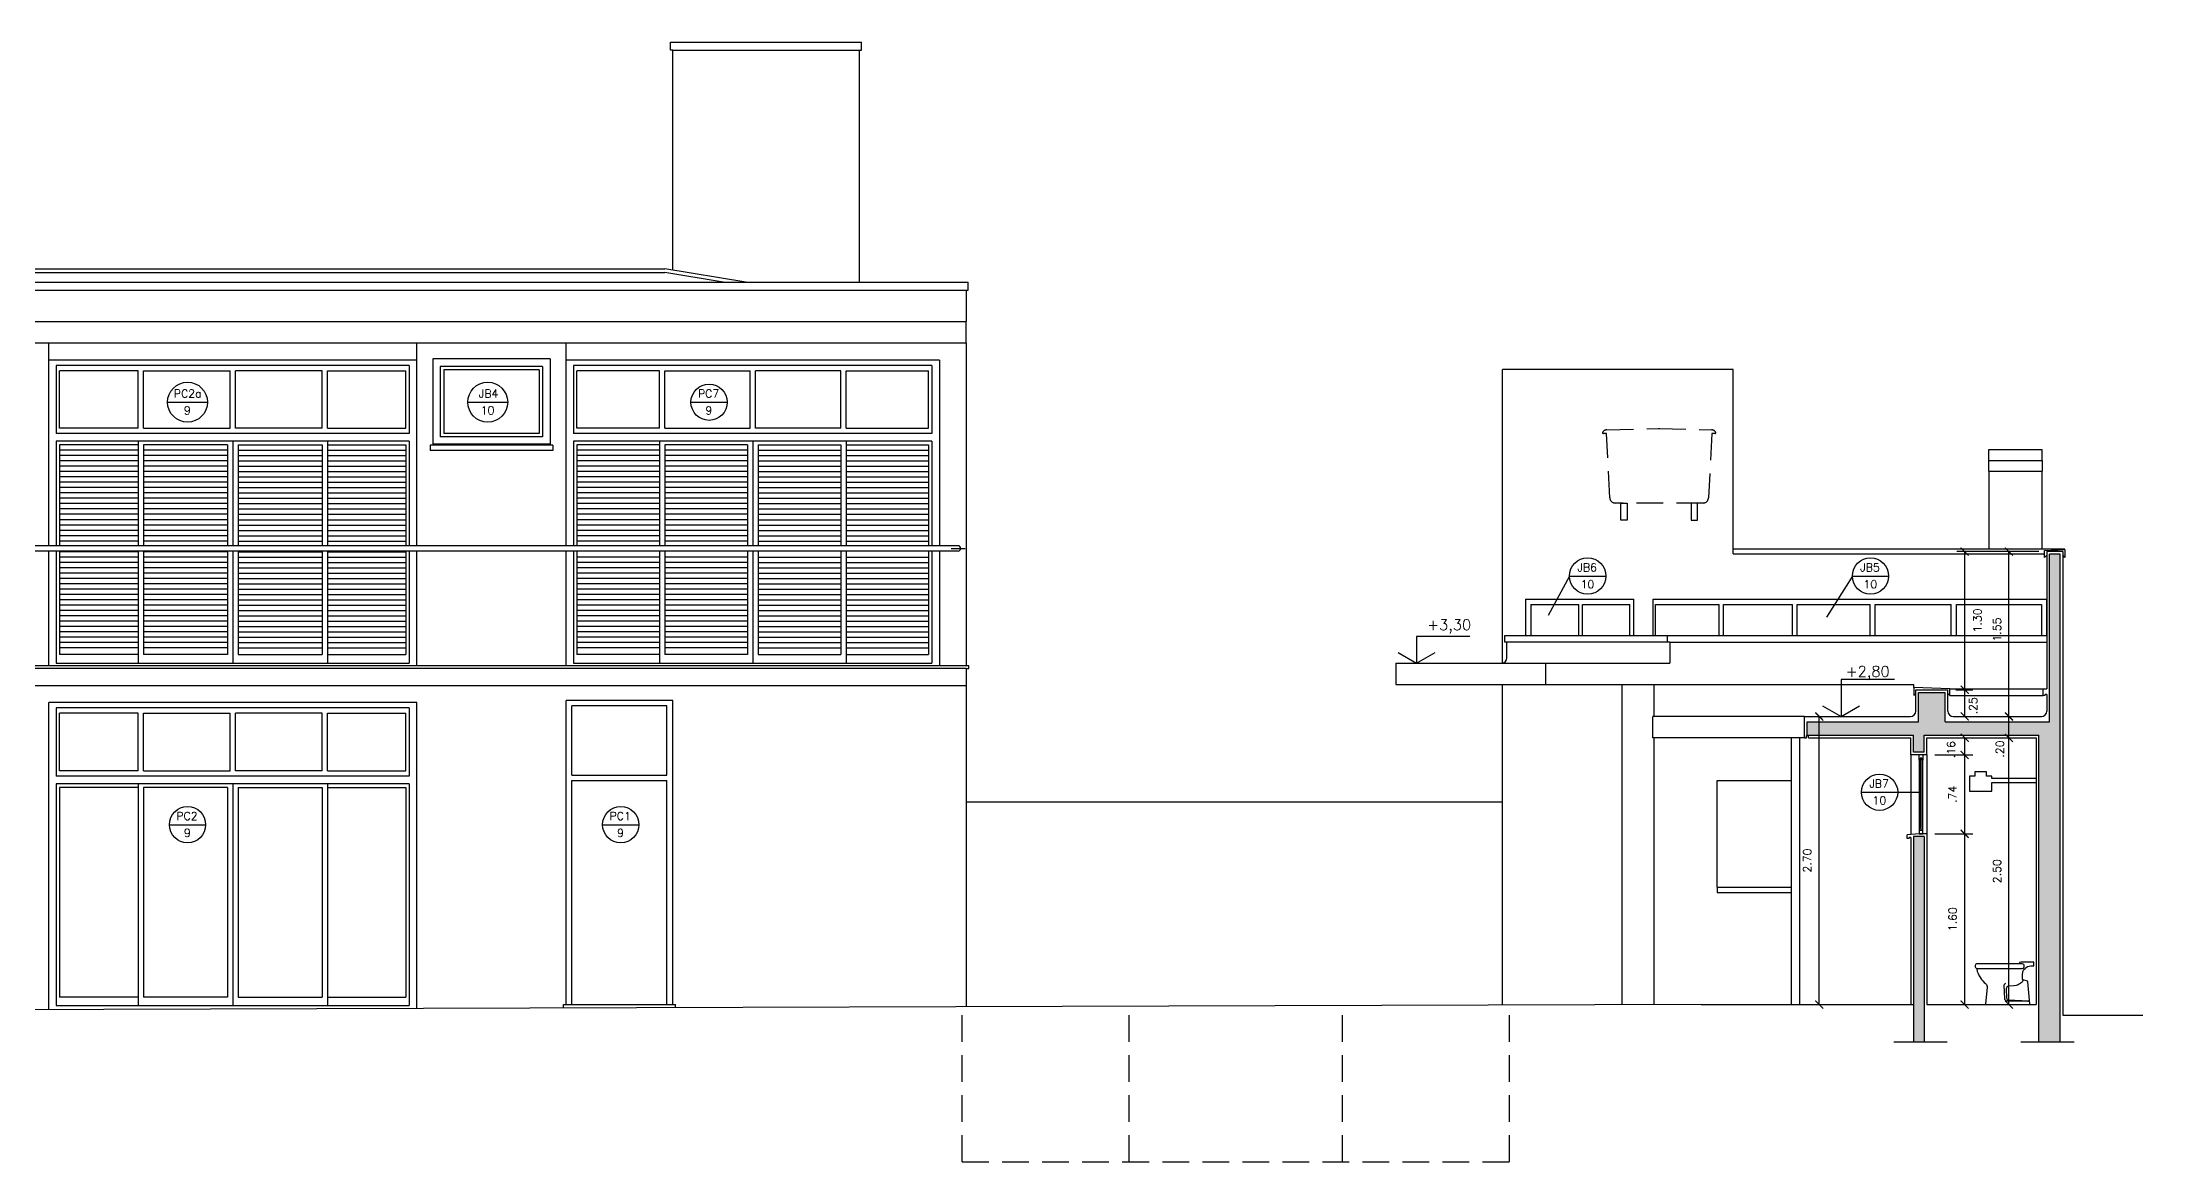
# Model space of a CAD drawing. Header units: millimetres. Extents: x 128 to 761, y 122 to 191.
# Drawn here: x 740.81 to 760.51, y 122.53 to 133.02 of the extents above; entities that cross this region are included whole.
import ezdxf

# ---------------------------------------------------------------- set-up
doc = ezdxf.new("R2010")
doc.units = ezdxf.units.MM
doc.linetypes.add('DASHDOT', pattern=[1, 0.5, -0.25, 0, -0.25])
doc.linetypes.add('HIDDEN', pattern=[0.375, 0.25, -0.125])
for name, color, linetype in [('ALV', 5, 'Continuous'), ('CAIX', 2, 'Continuous'), ('CAIXN', 7, 'Continuous'), ('COTAS', 1, 'Continuous'), ('LPROJ', 7, 'HIDDEN'), ('LVISTA01', 8, 'Continuous'), ('LVISTA02', 1, 'Continuous'), ('LVISTA03', 4, 'Continuous'), ('NOTAS', 2, 'Continuous'), ('PEÇAS', 7, 'Continuous'), ('PEÇAS50', 8, 'Continuous'), ('REVEST', 2, 'Continuous'), ('SOLID', 8, 'Continuous')]:
    doc.layers.add(name, color=color, linetype=linetype)
doc.styles.add('60-50', font='romans.shx', dxfattribs={"height": 0.075})
doc.styles.add('80-50', font='romans.shx', dxfattribs={"height": 0.1})
doc.dimstyles.new('50', dxfattribs={"dimtxt": 0.1, "dimasz": 2.5, "dimexe": 1.25, "dimexo": 0.625, "dimgap": 0.075, "dimtad": 1, "dimzin": 0, "dimdsep": 46, "dimtxsty": '60-50', "dimcen": 2.5, "dimclrt": 3, "dimadec": 0, "dimazin": 0, "dimtfac": 1, "dimtmove": 0, "dimatfit": 3, "dimfxl": 1, "dimarcsym": 0})

# ---------------------------------------------------------------- blocks, each defined once
blk = doc.blocks.new('_ARCHTICK')
at = {"color": 0, "linetype": 'ByBlock', "const_width": 0.15}
blk.add_lwpolyline([(-0.5, -0.5), (0.5, 0.5)], dxfattribs=at)
blk = doc.blocks.new('*D536')
at = {"layer": 'COTAS', "color": 0, "lineweight": -2}
for p, q in [((758.554, 125.6), (758.91, 125.6)), ((758.835, 124), (758.835, 125.6))]:
    blk.add_line(p, q, dxfattribs=at)
at = {"layer": 'DEFPOINTS', "color": 0}
for p in [(758.479, 125.6), (758.835, 125.6), (758.835, 124)]:
    blk.add_point(p, dxfattribs=at)
at = {"layer": 'COTAS', "color": 0, "lineweight": -2, "xscale": 0.075, "yscale": 0.075, "zscale": 0.075}
for p, rotation in [((758.835, 125.6), 90), ((758.835, 124), 270)]:
    blk.add_blockref('_ARCHTICK', p, dxfattribs=dict(at, rotation=rotation))
at = {"layer": 'COTAS', "color": 3, "insert": (758.722, 124.8), "char_height": 0.075, "attachment_point": 5, "rotation": 90, "style": '60-50'}
blk.add_mtext('1.60', dxfattribs=at)
blk = doc.blocks.new('*D537')
at = {"layer": 'COTAS', "color": 0, "lineweight": -2}
for p, q in [((758.554, 126.34), (758.91, 126.34)), ((758.835, 125.6), (758.835, 126.34))]:
    blk.add_line(p, q, dxfattribs=at)
at = {"layer": 'DEFPOINTS', "color": 0}
for p in [(758.479, 126.34), (758.835, 126.34), (758.479, 125.6)]:
    blk.add_point(p, dxfattribs=at)
at = {"layer": 'COTAS', "color": 0, "lineweight": -2, "xscale": 0.075, "yscale": 0.075, "zscale": 0.075}
for p, rotation in [((758.835, 126.34), 90), ((758.835, 125.6), 270)]:
    blk.add_blockref('_ARCHTICK', p, dxfattribs=dict(at, rotation=rotation))
at = {"layer": 'COTAS', "color": 3, "insert": (758.722, 125.97), "char_height": 0.075, "attachment_point": 5, "rotation": 90, "style": '60-50'}
blk.add_mtext('.74', dxfattribs=at)
blk = doc.blocks.new('*D538')
at = {"layer": 'COTAS', "color": 0, "lineweight": -2}
blk.add_line((758.835, 126.34), (758.835, 126.5), dxfattribs=at)
at = {"layer": 'DEFPOINTS', "color": 0}
for p in [(758.835, 126.5), (758.835, 126.5), (758.479, 126.34)]:
    blk.add_point(p, dxfattribs=at)
at = {"layer": 'COTAS', "color": 0, "lineweight": -2, "xscale": 0.075, "yscale": 0.075, "zscale": 0.075}
for p, rotation in [((758.835, 126.5), 90), ((758.835, 126.34), 270)]:
    blk.add_blockref('_ARCHTICK', p, dxfattribs=dict(at, rotation=rotation))
at = {"layer": 'COTAS', "color": 3, "insert": (758.707, 126.39), "char_height": 0.075, "attachment_point": 5, "rotation": 90, "style": '60-50'}
blk.add_mtext('.16', dxfattribs=at)
blk = doc.blocks.new('*D539')
at = {"layer": 'COTAS', "color": 0, "lineweight": -2}
for p, q in [((758.752, 126.95), (758.91, 126.95)), ((758.835, 126.7), (758.835, 126.95))]:
    blk.add_line(p, q, dxfattribs=at)
at = {"layer": 'DEFPOINTS', "color": 0}
for p in [(758.677, 126.95), (758.835, 126.95), (758.835, 126.7)]:
    blk.add_point(p, dxfattribs=at)
at = {"layer": 'COTAS', "color": 0, "lineweight": -2, "xscale": 0.075, "yscale": 0.075, "zscale": 0.075}
for p, rotation in [((758.835, 126.95), 90), ((758.835, 126.7), 270)]:
    blk.add_blockref('_ARCHTICK', p, dxfattribs=dict(at, rotation=rotation))
at = {"layer": 'COTAS', "color": 3, "insert": (758.914, 126.8), "char_height": 0.075, "attachment_point": 5, "rotation": 90, "style": '60-50'}
blk.add_mtext('.25', dxfattribs=at)
blk = doc.blocks.new('*D540')
at = {"layer": 'COTAS', "color": 0, "lineweight": -2}
for p, q in [((759.53, 128.245), (758.76, 128.245)), ((758.835, 126.95), (758.835, 128.245))]:
    blk.add_line(p, q, dxfattribs=at)
at = {"layer": 'DEFPOINTS', "color": 0}
for p in [(758.835, 128.245), (759.605, 128.245), (758.677, 126.95)]:
    blk.add_point(p, dxfattribs=at)
at = {"layer": 'COTAS', "color": 0, "lineweight": -2, "xscale": 0.075, "yscale": 0.075, "zscale": 0.075}
for p, rotation in [((758.835, 128.245), 90), ((758.835, 126.95), 270)]:
    blk.add_blockref('_ARCHTICK', p, dxfattribs=dict(at, rotation=rotation))
at = {"layer": 'COTAS', "color": 3, "insert": (758.955, 127.6), "char_height": 0.075, "attachment_point": 5, "rotation": 90, "style": '60-50'}
blk.add_mtext('1.30', dxfattribs=at)
blk = doc.blocks.new('*D541')
at = {"layer": 'COTAS', "color": 0, "lineweight": -2}
blk.add_line((759.25, 124), (759.25, 126.5), dxfattribs=at)
at = {"layer": 'DEFPOINTS', "color": 0}
for p in [(759.25, 126.5), (759.25, 126.5), (759.25, 124)]:
    blk.add_point(p, dxfattribs=at)
at = {"layer": 'COTAS', "color": 0, "lineweight": -2, "xscale": 0.075, "yscale": 0.075, "zscale": 0.075}
for p, rotation in [((759.25, 126.5), 90), ((759.25, 124), 270)]:
    blk.add_blockref('_ARCHTICK', p, dxfattribs=dict(at, rotation=rotation))
at = {"layer": 'COTAS', "color": 3, "insert": (759.138, 125.25), "char_height": 0.075, "attachment_point": 5, "rotation": 90, "style": '60-50'}
blk.add_mtext('2.50', dxfattribs=at)
blk = doc.blocks.new('*D542')
at = {"layer": 'COTAS', "color": 0, "lineweight": -2}
for p, q in [((759.53, 128.245), (759.175, 128.245)), ((759.25, 126.7), (759.25, 128.245))]:
    blk.add_line(p, q, dxfattribs=at)
at = {"layer": 'DEFPOINTS', "color": 0}
for p in [(759.25, 128.245), (759.605, 128.245), (759.25, 126.7)]:
    blk.add_point(p, dxfattribs=at)
at = {"layer": 'COTAS', "color": 0, "lineweight": -2, "xscale": 0.075, "yscale": 0.075, "zscale": 0.075}
for p, rotation in [((759.25, 128.245), 90), ((759.25, 126.7), 270)]:
    blk.add_blockref('_ARCHTICK', p, dxfattribs=dict(at, rotation=rotation))
at = {"layer": 'COTAS', "color": 3, "insert": (759.138, 127.514), "char_height": 0.075, "attachment_point": 5, "rotation": 90, "style": '60-50'}
blk.add_mtext('1.55', dxfattribs=at)
blk = doc.blocks.new('*D543')
at = {"layer": 'COTAS', "color": 0, "lineweight": -2}
blk.add_line((759.25, 126.5), (759.25, 126.7), dxfattribs=at)
at = {"layer": 'DEFPOINTS', "color": 0}
for p in [(759.25, 126.7), (759.25, 126.7), (759.25, 126.5)]:
    blk.add_point(p, dxfattribs=at)
at = {"layer": 'COTAS', "color": 0, "lineweight": -2, "xscale": 0.075, "yscale": 0.075, "zscale": 0.075}
for p, rotation in [((759.25, 126.7), 90), ((759.25, 126.5), 270)]:
    blk.add_blockref('_ARCHTICK', p, dxfattribs=dict(at, rotation=rotation))
at = {"layer": 'COTAS', "color": 3, "insert": (759.165, 126.395), "char_height": 0.075, "attachment_point": 5, "rotation": 90, "style": '60-50'}
blk.add_mtext('.20', dxfattribs=at)
blk = doc.blocks.new('*D544')
at = {"layer": 'COTAS', "color": 0, "lineweight": -2}
blk.add_line((757.472, 124), (757.472, 126.7), dxfattribs=at)
at = {"layer": 'DEFPOINTS', "color": 0}
for p in [(757.472, 126.7), (757.472, 126.7), (757.472, 124)]:
    blk.add_point(p, dxfattribs=at)
at = {"layer": 'COTAS', "color": 0, "lineweight": -2, "xscale": 0.075, "yscale": 0.075, "zscale": 0.075}
for p, rotation in [((757.472, 126.7), 90), ((757.472, 124), 270)]:
    blk.add_blockref('_ARCHTICK', p, dxfattribs=dict(at, rotation=rotation))
at = {"layer": 'COTAS', "color": 3, "insert": (757.359, 125.35), "char_height": 0.075, "attachment_point": 5, "rotation": 90, "style": '60-50'}
blk.add_mtext('2.70', dxfattribs=at)

msp = doc.modelspace()

# ---------------------------------------------------------------- hatches: boundary and pattern name
at = {"layer": 'SOLID'}
h = msp.add_hatch(color=256, dxfattribs=at)
h.paths.add_polyline_path([(759.7295, 128.2202), (759.6295, 128.2202), (759.6295, 126.6502), (758.652, 126.6502), (758.652, 126.9252), (758.402, 126.9252), (758.402, 126.6502), (757.3572, 126.6502), (757.3572, 126.5252), (758.3544, 126.5252), (758.3544, 126.3652), (758.4544, 126.3652), (758.4544, 126.5252), (759.5295, 126.5252), (759.5295, 123.6502), (759.7295, 123.6502)])
h.paths.add_polyline_path([(758.4544, 125.5752), (758.3544, 125.5752), (758.3544, 123.6502), (758.4544, 123.6502)], flags=17)

# ---------------------------------------------------------------- linework, layer by layer
at = {"layer": 'ALV'}
for p, q in [((759.6295, 126.6502), (759.6295, 128.2202)), ((759.7295, 128.2202), (759.6295, 128.2202)), ((759.7295, 123.6502), (759.7295, 128.2202)), ((758.402, 126.6502), (758.402, 126.9252)), ((758.402, 126.9252), (758.652, 126.9252)), ((758.652, 126.6502), (758.652, 126.9252)), ((757.3572, 126.6502), (758.402, 126.6502)), ((757.3572, 126.5252), (757.3572, 126.6502)), ((758.652, 126.6502), (759.6295, 126.6502)), ((757.3572, 126.5252), (758.3544, 126.5252)), ((758.3544, 126.3652), (758.3544, 126.5252)), ((758.4544, 126.5252), (759.5295, 126.5252)), ((758.4544, 126.3652), (758.4544, 126.5252)), ((759.5295, 123.6502), (759.5295, 126.5252)), ((758.4544, 126.3652), (758.3544, 126.3652)), ((758.4544, 125.5752), (758.3544, 125.5752)), ((758.3544, 125.5752), (758.3544, 123.6502)), ((758.4544, 125.5752), (758.4544, 123.6502))]:
    msp.add_line(p, q, dxfattribs=at)
at = {"layer": 'CAIX'}
for p, q in [((758.4069, 126.2902), (758.4069, 126.3402)), ((758.4169, 126.2902), (758.4069, 126.2902)), ((758.4169, 126.3102), (758.4169, 126.2902)), ((758.4319, 126.3102), (758.4169, 126.3102)), ((758.4169, 126.2902), (758.4169, 125.6502)), ((758.4319, 126.2902), (758.4319, 126.3102)), ((758.4319, 126.2902), (758.4319, 125.6502)), ((758.4419, 126.2902), (758.4319, 126.2902)), ((758.4419, 126.3402), (758.4419, 126.2902))]:
    msp.add_line(p, q, dxfattribs=at)
for points in [[(759.6045, 128.2102), (759.5845, 128.1902), (759.5845, 128.2552), (759.7745, 128.2652), (759.7745, 128.1902), (759.7545, 128.2102)], [(758.677, 126.9152), (758.697, 126.8952), (758.697, 126.9602), (758.357, 126.9702), (758.357, 126.8952), (758.377, 126.9152)]]:
    msp.add_lwpolyline(points, dxfattribs=at)
msp.add_lwpolyline([(758.4169, 125.6302), (758.4169, 125.6502), (758.4069, 125.6502), (758.4069, 125.6002), (758.4419, 125.6002), (758.4419, 125.6502), (758.4319, 125.6502), (758.4319, 125.6302)], close=True, dxfattribs=at)
at = {"layer": 'CAIXN', "color": 8, "ltscale": 0.5}
for p, q in [((741.9885, 129.6449), (742.3625, 129.6449)), ((744.8027, 129.6449), (745.1767, 129.6449)), ((746.8947, 129.6449), (747.2347, 129.6449)), ((755.1306, 128.0161), (754.931, 127.6458)), ((755.1306, 128.0161), (755.4706, 128.0161)), ((757.782, 128.0161), (757.5397, 127.6315)), ((757.782, 128.0161), (758.122, 128.0161)), ((757.8673, 125.9897), (758.4169, 125.9897)), ((742.0055, 125.686), (742.3455, 125.686)), ((746.0666, 125.686), (746.4066, 125.686))]:
    msp.add_line(p, q, dxfattribs=at)
for centre, radius in [((742.1755, 129.6449), 0.187), ((744.9897, 129.6449), 0.187), ((747.0647, 129.6449), 0.17), ((755.3006, 128.0161), 0.17), ((757.952, 128.0161), 0.17), ((758.0373, 125.9897), 0.17), ((742.1755, 125.686), 0.17), ((746.2366, 125.686), 0.17)]:
    msp.add_circle(centre, radius, dxfattribs=at)
at = {"layer": 'LPROJ'}
for p, q in [((749.4386, 122.5252), (749.4386, 123.9784)), ((751.0031, 122.5252), (751.0031, 123.9833)), ((753.0031, 122.5252), (753.0031, 123.9896)), ((754.5676, 122.5252), (754.5676, 123.9945)), ((749.4386, 122.5252), (754.5676, 122.5252))]:
    msp.add_line(p, q, dxfattribs=at)
msp.add_lwpolyline([(756.4607, 129.3861, -0.1914569), (756.4946, 129.3715), (756.4988, 129.3672, -0.6681786), (756.4918, 129.3502), (756.4634, 129.3502), (756.4333, 128.7477, -0.3996556), (756.3833, 128.7002), (755.5585, 128.7002, -0.3996556), (755.5085, 128.7477), (755.4784, 129.3502), (755.45, 129.3502, -0.6681786), (755.443, 129.3672), (755.4472, 129.3715, -0.1914569), (755.4811, 129.3861), (755.9695, 129.4001, -0.0143646), (755.9723, 129.4001)], format="xyb", close=True, dxfattribs=at)
for points in [[(755.6109, 128.7002), (755.6709, 128.7002), (755.6709, 128.5402), (755.6109, 128.5402)], [(756.2709, 128.7002), (756.2709, 128.5402), (756.3309, 128.5402), (756.3309, 128.7002)]]:
    msp.add_lwpolyline(points, close=True, dxfattribs=at)
at = {"layer": 'LVISTA01'}
for p, q in [((740.449, 130.8592), (746.649, 130.8592)), ((747.1967, 130.7702), (746.649, 130.8592)), ((744.324, 130.0402), (740.874, 130.0402)), ((740.944, 129.9902), (740.944, 129.3502)), ((744.254, 129.9902), (740.944, 129.9902)), ((744.254, 129.9902), (744.254, 129.3502)), ((749.224, 130.0402), (745.724, 130.0402)), ((745.794, 129.9902), (745.794, 129.3502)), ((749.154, 129.9902), (745.794, 129.9902)), ((749.154, 129.9902), (749.154, 129.3502)), ((749.224, 130.0402), (749.224, 128.3002)), ((741.7115, 129.9402), (740.9765, 129.9402)), ((740.9765, 129.4002), (740.9765, 129.9402)), ((741.7115, 129.4002), (741.7115, 129.9402)), ((741.7615, 129.4002), (741.7615, 129.9402)), ((741.7615, 129.9402), (742.574, 129.9402)), ((742.574, 129.4002), (742.574, 129.9402)), ((743.4365, 129.9402), (742.624, 129.9402)), ((742.624, 129.4002), (742.624, 129.9402)), ((743.4365, 129.4002), (743.4365, 129.9402)), ((743.4865, 129.9402), (744.2215, 129.9402)), ((743.4865, 129.4002), (743.4865, 129.9402)), ((744.2215, 129.4002), (744.2215, 129.9402)), ((744.544, 129.9802), (744.544, 129.3202)), ((745.5039, 129.9802), (744.544, 129.9802)), ((744.5767, 129.9475), (744.5767, 129.3529)), ((745.4712, 129.9475), (744.5767, 129.9475)), ((745.4712, 129.9475), (745.4712, 129.3529)), ((745.5039, 129.9802), (745.5039, 129.3202)), ((746.599, 129.9402), (745.8265, 129.9402)), ((745.8265, 129.4002), (745.8265, 129.9402)), ((746.599, 129.4002), (746.599, 129.9402)), ((746.649, 129.4002), (746.649, 129.9402)), ((746.649, 129.9402), (747.449, 129.9402)), ((747.449, 129.4002), (747.449, 129.9402)), ((748.299, 129.9402), (747.499, 129.9402)), ((747.499, 129.4002), (747.499, 129.9402)), ((748.299, 129.4002), (748.299, 129.9402)), ((748.349, 129.9402), (749.1215, 129.9402)), ((748.349, 129.4002), (748.349, 129.9402)), ((749.1215, 129.4002), (749.1215, 129.9402)), ((741.7115, 129.4002), (740.9765, 129.4002)), ((741.7615, 129.4002), (742.574, 129.4002)), ((743.4365, 129.4002), (742.624, 129.4002)), ((743.4865, 129.4002), (744.2215, 129.4002)), ((746.599, 129.4002), (745.8265, 129.4002)), ((746.649, 129.4002), (747.449, 129.4002)), ((748.299, 129.4002), (747.499, 129.4002)), ((748.349, 129.4002), (749.1215, 129.4002)), ((744.254, 129.3502), (740.944, 129.3502)), ((744.254, 129.2802), (740.944, 129.2802)), ((740.944, 129.2802), (740.944, 128.3002)), ((740.9765, 129.2442), (740.9765, 128.3002)), ((741.7115, 129.2442), (740.9765, 129.2442)), ((741.7115, 129.2802), (741.7115, 128.3002)), ((742.549, 129.2442), (741.7615, 129.2442)), ((741.7615, 129.2442), (741.7615, 128.3002)), ((742.549, 129.2442), (742.549, 128.3002)), ((742.599, 129.2802), (742.599, 128.3002)), ((742.649, 129.2442), (743.4365, 129.2442)), ((742.649, 129.2442), (742.649, 128.3002)), ((743.4365, 129.2442), (743.4365, 128.3002)), ((743.4865, 129.2802), (743.4865, 128.3002)), ((743.4865, 129.2442), (744.2215, 129.2442)), ((744.2215, 129.2442), (744.2215, 128.3002)), ((744.254, 129.2802), (744.254, 128.3002)), ((745.5039, 129.3202), (744.544, 129.3202)), ((745.4712, 129.3529), (744.5767, 129.3529)), ((749.154, 129.3502), (745.794, 129.3502)), ((749.154, 129.2802), (745.794, 129.2802)), ((745.794, 129.2802), (745.794, 128.3002)), ((745.8265, 129.2442), (745.8265, 128.3002)), ((746.599, 129.2442), (745.8265, 129.2442)), ((746.599, 129.2802), (746.599, 128.3002)), ((747.424, 129.2442), (746.649, 129.2442)), ((746.649, 129.2442), (746.649, 128.3002)), ((747.424, 129.2442), (747.424, 128.3002)), ((747.474, 129.2802), (747.474, 128.3002)), ((747.524, 129.2442), (748.299, 129.2442)), ((747.524, 129.2442), (747.524, 128.3002)), ((748.299, 129.2442), (748.299, 128.3002)), ((748.349, 129.2802), (748.349, 128.3002)), ((748.349, 129.2442), (749.1215, 129.2442)), ((749.1215, 129.2442), (749.1215, 128.3002)), ((749.154, 129.2802), (749.154, 128.3002)), ((741.7115, 129.1942), (740.9765, 129.1942)), ((741.7115, 129.1442), (740.9765, 129.1442)), ((741.7115, 129.0942), (740.9765, 129.0942)), ((741.7115, 129.0442), (740.9765, 129.0442)), ((742.549, 129.1942), (741.7615, 129.1942)), ((742.549, 129.1442), (741.7615, 129.1442)), ((742.549, 129.0942), (741.7615, 129.0942)), ((742.549, 129.0442), (741.7615, 129.0442)), ((742.649, 129.1942), (743.4365, 129.1942)), ((742.649, 129.1442), (743.4365, 129.1442)), ((742.649, 129.0942), (743.4365, 129.0942)), ((742.649, 129.0442), (743.4365, 129.0442)), ((743.4865, 129.1942), (744.2215, 129.1942)), ((743.4865, 129.1442), (744.2215, 129.1442)), ((743.4865, 129.0942), (744.2215, 129.0942)), ((743.4865, 129.0442), (744.2215, 129.0442)), ((746.599, 129.1942), (745.8265, 129.1942)), ((746.599, 129.1442), (745.8265, 129.1442)), ((746.599, 129.0942), (745.8265, 129.0942)), ((746.599, 129.0442), (745.8265, 129.0442)), ((747.424, 129.1942), (746.649, 129.1942)), ((747.424, 129.1442), (746.649, 129.1442)), ((747.424, 129.0942), (746.649, 129.0942)), ((747.424, 129.0442), (746.649, 129.0442)), ((747.524, 129.1942), (748.299, 129.1942)), ((747.524, 129.1442), (748.299, 129.1442)), ((747.524, 129.0942), (748.299, 129.0942)), ((747.524, 129.0442), (748.299, 129.0442)), ((748.349, 129.1942), (749.1215, 129.1942)), ((748.349, 129.1442), (749.1215, 129.1442)), ((748.349, 129.0942), (749.1215, 129.0942)), ((748.349, 129.0442), (749.1215, 129.0442)), ((741.7115, 128.9942), (740.9765, 128.9942)), ((741.7115, 128.9442), (740.9765, 128.9442)), ((741.7115, 128.8942), (740.9765, 128.8942)), ((741.7115, 128.8442), (740.9765, 128.8442)), ((742.549, 128.9942), (741.7615, 128.9942)), ((742.549, 128.9442), (741.7615, 128.9442)), ((742.549, 128.8942), (741.7615, 128.8942)), ((742.549, 128.8442), (741.7615, 128.8442)), ((742.649, 128.9942), (743.4365, 128.9942)), ((742.649, 128.9442), (743.4365, 128.9442)), ((742.649, 128.8942), (743.4365, 128.8942)), ((742.649, 128.8442), (743.4365, 128.8442)), ((743.4865, 128.9942), (744.2215, 128.9942)), ((743.4865, 128.9442), (744.2215, 128.9442)), ((743.4865, 128.8942), (744.2215, 128.8942)), ((743.4865, 128.8442), (744.2215, 128.8442)), ((746.599, 128.9942), (745.8265, 128.9942)), ((746.599, 128.9442), (745.8265, 128.9442)), ((746.599, 128.8942), (745.8265, 128.8942)), ((746.599, 128.8442), (745.8265, 128.8442)), ((747.424, 128.9942), (746.649, 128.9942)), ((747.424, 128.9442), (746.649, 128.9442)), ((747.424, 128.8942), (746.649, 128.8942)), ((747.424, 128.8442), (746.649, 128.8442)), ((747.524, 128.9942), (748.299, 128.9942)), ((747.524, 128.9442), (748.299, 128.9442)), ((747.524, 128.8942), (748.299, 128.8942)), ((747.524, 128.8442), (748.299, 128.8442)), ((748.349, 128.9942), (749.1215, 128.9942)), ((748.349, 128.9442), (749.1215, 128.9442)), ((748.349, 128.8942), (749.1215, 128.8942)), ((748.349, 128.8442), (749.1215, 128.8442)), ((741.7115, 128.7942), (740.9765, 128.7942)), ((741.7115, 128.7442), (740.9765, 128.7442)), ((741.7115, 128.6942), (740.9765, 128.6942)), ((741.7115, 128.6442), (740.9765, 128.6442)), ((742.549, 128.7942), (741.7615, 128.7942)), ((742.549, 128.7442), (741.7615, 128.7442)), ((742.549, 128.6942), (741.7615, 128.6942)), ((742.549, 128.6442), (741.7615, 128.6442)), ((742.649, 128.7942), (743.4365, 128.7942)), ((742.649, 128.7442), (743.4365, 128.7442)), ((742.649, 128.6942), (743.4365, 128.6942)), ((742.649, 128.6442), (743.4365, 128.6442)), ((743.4865, 128.7942), (744.2215, 128.7942)), ((743.4865, 128.7442), (744.2215, 128.7442)), ((743.4865, 128.6942), (744.2215, 128.6942)), ((743.4865, 128.6442), (744.2215, 128.6442)), ((746.599, 128.7942), (745.8265, 128.7942)), ((746.599, 128.7442), (745.8265, 128.7442)), ((746.599, 128.6942), (745.8265, 128.6942)), ((746.599, 128.6442), (745.8265, 128.6442)), ((747.424, 128.7942), (746.649, 128.7942)), ((747.424, 128.7442), (746.649, 128.7442)), ((747.424, 128.6942), (746.649, 128.6942)), ((747.424, 128.6442), (746.649, 128.6442)), ((747.524, 128.7942), (748.299, 128.7942)), ((747.524, 128.7442), (748.299, 128.7442)), ((747.524, 128.6942), (748.299, 128.6942)), ((747.524, 128.6442), (748.299, 128.6442)), ((748.349, 128.7942), (749.1215, 128.7942)), ((748.349, 128.7442), (749.1215, 128.7442)), ((748.349, 128.6942), (749.1215, 128.6942)), ((748.349, 128.6442), (749.1215, 128.6442)), ((741.7115, 128.5942), (740.9765, 128.5942)), ((741.7115, 128.5442), (740.9765, 128.5442)), ((741.7115, 128.4942), (740.9765, 128.4942)), ((741.7115, 128.4442), (740.9765, 128.4442)), ((742.549, 128.5942), (741.7615, 128.5942)), ((742.549, 128.5442), (741.7615, 128.5442)), ((742.549, 128.4942), (741.7615, 128.4942)), ((742.549, 128.4442), (741.7615, 128.4442)), ((742.649, 128.5942), (743.4365, 128.5942)), ((742.649, 128.5442), (743.4365, 128.5442)), ((742.649, 128.4942), (743.4365, 128.4942)), ((742.649, 128.4442), (743.4365, 128.4442)), ((743.4865, 128.5942), (744.2215, 128.5942)), ((743.4865, 128.5442), (744.2215, 128.5442)), ((743.4865, 128.4942), (744.2215, 128.4942)), ((743.4865, 128.4442), (744.2215, 128.4442)), ((746.599, 128.5942), (745.8265, 128.5942)), ((746.599, 128.5442), (745.8265, 128.5442)), ((746.599, 128.4942), (745.8265, 128.4942)), ((746.599, 128.4442), (745.8265, 128.4442)), ((747.424, 128.5942), (746.649, 128.5942)), ((747.424, 128.5442), (746.649, 128.5442)), ((747.424, 128.4942), (746.649, 128.4942)), ((747.424, 128.4442), (746.649, 128.4442)), ((747.524, 128.5942), (748.299, 128.5942)), ((747.524, 128.5442), (748.299, 128.5442)), ((747.524, 128.4942), (748.299, 128.4942)), ((747.524, 128.4442), (748.299, 128.4442)), ((748.349, 128.5942), (749.1215, 128.5942)), ((748.349, 128.5442), (749.1215, 128.5442)), ((748.349, 128.4942), (749.1215, 128.4942)), ((748.349, 128.4442), (749.1215, 128.4442)), ((740.944, 128.2502), (740.944, 127.2002)), ((741.7115, 128.3942), (740.9765, 128.3942)), ((741.7115, 128.3442), (740.9765, 128.3442)), ((740.9765, 128.2502), (740.9765, 127.2802)), ((741.7115, 128.2442), (740.9765, 128.2442)), ((741.7115, 128.2502), (741.7115, 127.2002)), ((742.549, 128.3942), (741.7615, 128.3942)), ((742.549, 128.3442), (741.7615, 128.3442)), ((741.7615, 128.2502), (741.7615, 127.2802)), ((742.549, 128.2442), (741.7615, 128.2442)), ((742.549, 128.2502), (742.549, 127.2802)), ((742.599, 128.2502), (742.599, 127.2002)), ((742.649, 128.3942), (743.4365, 128.3942)), ((742.649, 128.3442), (743.4365, 128.3442)), ((742.649, 128.2502), (742.649, 127.2802)), ((742.649, 128.2442), (743.4365, 128.2442)), ((743.4365, 128.2502), (743.4365, 127.2802)), ((743.4865, 128.3942), (744.2215, 128.3942)), ((743.4865, 128.3442), (744.2215, 128.3442)), ((743.4865, 128.2502), (743.4865, 127.2002)), ((743.4865, 128.2442), (744.2215, 128.2442)), ((744.2215, 128.2502), (744.2215, 127.2802)), ((744.254, 128.2502), (744.254, 127.2002)), ((745.794, 128.2502), (745.794, 127.2002)), ((746.599, 128.3942), (745.8265, 128.3942)), ((746.599, 128.3442), (745.8265, 128.3442)), ((745.8265, 128.2502), (745.8265, 127.2802)), ((746.599, 128.2502), (746.599, 127.2002)), ((747.424, 128.3942), (746.649, 128.3942)), ((747.424, 128.3442), (746.649, 128.3442)), ((746.649, 128.2502), (746.649, 127.2802)), ((747.424, 128.2502), (747.424, 127.2802)), ((747.474, 128.2502), (747.474, 127.2002)), ((747.524, 128.3942), (748.299, 128.3942)), ((747.524, 128.3442), (748.299, 128.3442)), ((747.524, 128.2502), (747.524, 127.2802)), ((748.299, 128.2502), (748.299, 127.2802)), ((748.349, 128.3942), (749.1215, 128.3942)), ((748.349, 128.3442), (749.1215, 128.3442)), ((748.349, 128.2502), (748.349, 127.2002)), ((749.1215, 128.2502), (749.1215, 127.2802)), ((749.154, 128.2502), (749.154, 127.2002)), ((749.224, 128.2502), (749.224, 127.1752)), ((741.7115, 128.1942), (740.9765, 128.1942)), ((741.7115, 128.1442), (740.9765, 128.1442)), ((741.7115, 128.0942), (740.9765, 128.0942)), ((741.7115, 128.0442), (740.9765, 128.0442)), ((742.549, 128.1942), (741.7615, 128.1942)), ((742.549, 128.1442), (741.7615, 128.1442)), ((742.549, 128.0942), (741.7615, 128.0942)), ((742.549, 128.0442), (741.7615, 128.0442)), ((742.649, 128.1942), (743.4365, 128.1942)), ((742.649, 128.1442), (743.4365, 128.1442)), ((742.649, 128.0942), (743.4365, 128.0942)), ((742.649, 128.0442), (743.4365, 128.0442)), ((743.4865, 128.1942), (744.2215, 128.1942)), ((743.4865, 128.1442), (744.2215, 128.1442)), ((743.4865, 128.0942), (744.2215, 128.0942)), ((743.4865, 128.0442), (744.2215, 128.0442)), ((746.599, 128.1942), (745.8265, 128.1942)), ((746.599, 128.1442), (745.8265, 128.1442)), ((746.599, 128.0942), (745.8265, 128.0942)), ((746.599, 128.0442), (745.8265, 128.0442)), ((747.424, 128.1942), (746.649, 128.1942)), ((747.424, 128.1442), (746.649, 128.1442)), ((747.424, 128.0942), (746.649, 128.0942)), ((747.424, 128.0442), (746.649, 128.0442)), ((747.524, 128.1942), (748.299, 128.1942)), ((747.524, 128.1442), (748.299, 128.1442)), ((747.524, 128.0942), (748.299, 128.0942)), ((747.524, 128.0442), (748.299, 128.0442)), ((748.349, 128.1942), (749.1215, 128.1942)), ((748.349, 128.1442), (749.1215, 128.1442)), ((748.349, 128.0942), (749.1215, 128.0942)), ((748.349, 128.0442), (749.1215, 128.0442)), ((741.7115, 127.9942), (740.9765, 127.9942)), ((741.7115, 127.9442), (740.9765, 127.9442)), ((741.7115, 127.8942), (740.9765, 127.8942)), ((741.7115, 127.8442), (740.9765, 127.8442)), ((742.549, 127.9942), (741.7615, 127.9942)), ((742.549, 127.9442), (741.7615, 127.9442)), ((742.549, 127.8942), (741.7615, 127.8942)), ((742.549, 127.8442), (741.7615, 127.8442)), ((742.649, 127.9942), (743.4365, 127.9942)), ((742.649, 127.9442), (743.4365, 127.9442)), ((742.649, 127.8942), (743.4365, 127.8942)), ((742.649, 127.8442), (743.4365, 127.8442)), ((743.4865, 127.9942), (744.2215, 127.9942)), ((743.4865, 127.9442), (744.2215, 127.9442)), ((743.4865, 127.8942), (744.2215, 127.8942)), ((743.4865, 127.8442), (744.2215, 127.8442)), ((746.599, 127.9942), (745.8265, 127.9942)), ((746.599, 127.9442), (745.8265, 127.9442)), ((746.599, 127.8942), (745.8265, 127.8942)), ((746.599, 127.8442), (745.8265, 127.8442)), ((747.424, 127.9942), (746.649, 127.9942)), ((747.424, 127.9442), (746.649, 127.9442)), ((747.424, 127.8942), (746.649, 127.8942)), ((747.424, 127.8442), (746.649, 127.8442)), ((747.524, 127.9942), (748.299, 127.9942)), ((747.524, 127.9442), (748.299, 127.9442)), ((747.524, 127.8942), (748.299, 127.8942)), ((747.524, 127.8442), (748.299, 127.8442)), ((748.349, 127.9942), (749.1215, 127.9942)), ((748.349, 127.9442), (749.1215, 127.9442)), ((748.349, 127.8942), (749.1215, 127.8942)), ((748.349, 127.8442), (749.1215, 127.8442)), ((741.7115, 127.7942), (740.9765, 127.7942)), ((741.7115, 127.7442), (740.9765, 127.7442)), ((741.7115, 127.6942), (740.9765, 127.6942)), ((741.7115, 127.6442), (740.9765, 127.6442)), ((742.549, 127.7942), (741.7615, 127.7942)), ((742.549, 127.7442), (741.7615, 127.7442)), ((742.549, 127.6942), (741.7615, 127.6942)), ((742.549, 127.6442), (741.7615, 127.6442)), ((742.649, 127.7942), (743.4365, 127.7942)), ((742.649, 127.7442), (743.4365, 127.7442)), ((742.649, 127.6942), (743.4365, 127.6942)), ((742.649, 127.6442), (743.4365, 127.6442)), ((743.4865, 127.7942), (744.2215, 127.7942)), ((743.4865, 127.7442), (744.2215, 127.7442)), ((743.4865, 127.6942), (744.2215, 127.6942)), ((743.4865, 127.6442), (744.2215, 127.6442)), ((746.599, 127.7942), (745.8265, 127.7942)), ((746.599, 127.7442), (745.8265, 127.7442)), ((746.599, 127.6942), (745.8265, 127.6942)), ((746.599, 127.6442), (745.8265, 127.6442)), ((747.424, 127.7942), (746.649, 127.7942)), ((747.424, 127.7442), (746.649, 127.7442)), ((747.424, 127.6942), (746.649, 127.6942)), ((747.424, 127.6442), (746.649, 127.6442)), ((747.524, 127.7942), (748.299, 127.7942)), ((747.524, 127.7442), (748.299, 127.7442)), ((747.524, 127.6942), (748.299, 127.6942)), ((747.524, 127.6442), (748.299, 127.6442)), ((748.349, 127.7942), (749.1215, 127.7942)), ((748.349, 127.7442), (749.1215, 127.7442)), ((748.349, 127.6942), (749.1215, 127.6942)), ((748.349, 127.6442), (749.1215, 127.6442)), ((741.7115, 127.5942), (740.9765, 127.5942)), ((741.7115, 127.5442), (740.9765, 127.5442)), ((741.7115, 127.4942), (740.9765, 127.4942)), ((741.7115, 127.4442), (740.9765, 127.4442)), ((742.549, 127.5942), (741.7615, 127.5942)), ((742.549, 127.5442), (741.7615, 127.5442)), ((742.549, 127.4942), (741.7615, 127.4942)), ((742.549, 127.4442), (741.7615, 127.4442)), ((742.649, 127.5942), (743.4365, 127.5942)), ((742.649, 127.5442), (743.4365, 127.5442)), ((742.649, 127.4942), (743.4365, 127.4942)), ((742.649, 127.4442), (743.4365, 127.4442)), ((743.4865, 127.5942), (744.2215, 127.5942)), ((743.4865, 127.5442), (744.2215, 127.5442)), ((743.4865, 127.4942), (744.2215, 127.4942)), ((743.4865, 127.4442), (744.2215, 127.4442)), ((746.599, 127.5942), (745.8265, 127.5942)), ((746.599, 127.5442), (745.8265, 127.5442)), ((746.599, 127.4942), (745.8265, 127.4942)), ((746.599, 127.4442), (745.8265, 127.4442)), ((747.424, 127.5942), (746.649, 127.5942)), ((747.424, 127.5442), (746.649, 127.5442)), ((747.424, 127.4942), (746.649, 127.4942)), ((747.424, 127.4442), (746.649, 127.4442)), ((747.524, 127.5942), (748.299, 127.5942)), ((747.524, 127.5442), (748.299, 127.5442)), ((747.524, 127.4942), (748.299, 127.4942)), ((747.524, 127.4442), (748.299, 127.4442)), ((748.349, 127.5942), (749.1215, 127.5942)), ((748.349, 127.5442), (749.1215, 127.5442)), ((748.349, 127.4942), (749.1215, 127.4942)), ((748.349, 127.4442), (749.1215, 127.4442)), ((741.7115, 127.3942), (740.9765, 127.3942)), ((741.7115, 127.3442), (740.9765, 127.3442)), ((741.7115, 127.2802), (740.9765, 127.2802)), ((742.549, 127.3942), (741.7615, 127.3942)), ((742.549, 127.3442), (741.7615, 127.3442)), ((742.549, 127.2802), (741.7615, 127.2802)), ((742.649, 127.3942), (743.4365, 127.3942)), ((742.649, 127.3442), (743.4365, 127.3442)), ((742.649, 127.2802), (743.4365, 127.2802)), ((743.4865, 127.3942), (744.2215, 127.3942)), ((743.4865, 127.3442), (744.2215, 127.3442)), ((743.4865, 127.2802), (744.2215, 127.2802)), ((746.599, 127.3942), (745.8265, 127.3942)), ((746.599, 127.3442), (745.8265, 127.3442)), ((746.599, 127.2802), (745.8265, 127.2802)), ((747.424, 127.3942), (746.649, 127.3942)), ((747.424, 127.3442), (746.649, 127.3442)), ((747.424, 127.2802), (746.649, 127.2802)), ((747.524, 127.3942), (748.299, 127.3942)), ((747.524, 127.3442), (748.299, 127.3442)), ((747.524, 127.2802), (748.299, 127.2802)), ((748.349, 127.3942), (749.1215, 127.3942)), ((748.349, 127.3442), (749.1215, 127.3442)), ((748.349, 127.2802), (749.1215, 127.2802)), ((740.944, 127.2002), (744.254, 127.2002)), ((745.794, 127.2002), (749.154, 127.2002)), ((755.6233, 123.9978), (755.6233, 127.0002)), ((755.9233, 126.7002), (755.9233, 127.0002)), ((740.944, 126.7802), (740.944, 126.1402)), ((744.254, 126.7802), (740.944, 126.7802)), ((741.7115, 126.7302), (740.9765, 126.7302)), ((740.9765, 126.1902), (740.9765, 126.7302)), ((741.7115, 126.1902), (741.7115, 126.7302)), ((741.7615, 126.1902), (741.7615, 126.7302)), ((741.7615, 126.7302), (742.574, 126.7302)), ((742.574, 126.1902), (742.574, 126.7302)), ((743.4365, 126.7302), (742.624, 126.7302)), ((742.624, 126.1902), (742.624, 126.7302)), ((743.4365, 126.1902), (743.4365, 126.7302)), ((743.4865, 126.7302), (744.2215, 126.7302)), ((743.4865, 126.1902), (743.4865, 126.7302)), ((744.2215, 126.1902), (744.2215, 126.7302)), ((744.254, 126.7802), (744.254, 126.1402)), ((746.669, 126.8002), (745.779, 126.8002)), ((745.779, 126.1502), (745.779, 126.8002)), ((746.669, 126.1502), (746.669, 126.8002)), ((755.9233, 123.9988), (755.9233, 126.5002)), ((757.2122, 124.0002), (757.2122, 126.5002)), ((757.291, 124.0002), (757.291, 126.5002)), ((744.254, 126.1402), (740.944, 126.1402)), ((744.254, 126.0702), (740.944, 126.0702)), ((740.944, 126.0702), (740.944, 123.9902)), ((741.7115, 126.1902), (740.9765, 126.1902)), ((741.7115, 126.0702), (741.7115, 123.9902)), ((741.7615, 126.1902), (742.574, 126.1902)), ((742.599, 126.0702), (742.599, 123.9902)), ((743.4365, 126.1902), (742.624, 126.1902)), ((743.4865, 126.1902), (744.2215, 126.1902)), ((743.4865, 126.0702), (743.4865, 123.9902)), ((744.254, 126.0702), (744.254, 123.9902)), ((745.779, 126.1502), (746.669, 126.1502)), ((745.779, 126.1002), (746.669, 126.1002)), ((745.779, 124.0002), (745.779, 126.1002)), ((746.669, 124.0002), (746.669, 126.1002)), ((756.5159, 126.1002), (757.2122, 126.1002)), ((756.5159, 125.1002), (756.5159, 126.1002)), ((740.9765, 126.0342), (740.9765, 124.0702)), ((741.7115, 126.0342), (740.9765, 126.0342)), ((742.549, 126.0342), (741.7615, 126.0342)), ((741.7615, 126.0342), (741.7615, 124.0702)), ((742.549, 126.0342), (742.549, 124.0702)), ((742.649, 126.0342), (743.4365, 126.0342)), ((742.649, 126.0342), (742.649, 124.0702)), ((743.4365, 126.0342), (743.4365, 124.0702)), ((743.4865, 126.0342), (744.2215, 126.0342)), ((744.2215, 126.0342), (744.2215, 124.0702)), ((749.474, 125.9002), (754.5019, 125.9002)), ((756.5159, 125.1002), (756.5159, 125.0502)), ((756.5159, 125.1002), (757.2122, 125.1002)), ((756.5159, 125.0502), (757.2122, 125.0502)), ((741.7115, 124.0702), (740.9765, 124.0702)), ((742.549, 124.0702), (741.7615, 124.0702)), ((742.649, 124.0702), (743.4365, 124.0702)), ((743.4865, 124.0702), (744.2215, 124.0702))]:
    msp.add_line(p, q, dxfattribs=at)
at = {"layer": 'LVISTA02', "color": 3}
for p, q in [((746.704, 133.0202), (748.494, 133.0202)), ((746.704, 132.9452), (746.704, 133.0202)), ((746.724, 132.9452), (746.704, 132.9452)), ((746.724, 130.8815), (746.724, 132.9452)), ((748.474, 130.7702), (748.474, 132.9452)), ((748.474, 132.9452), (748.494, 132.9452)), ((748.494, 132.9452), (748.494, 133.0202)), ((754.5237, 127.3952), (754.5237, 127.4602)), ((754.5237, 127.4602), (756.0502, 127.4602)), ((754.5437, 127.2502), (754.5437, 127.3952)), ((753.5031, 127.2002), (753.5031, 127.0002)), ((753.5031, 127.2002), (754.9101, 127.2002)), ((753.5031, 127.0002), (754.9101, 127.0002))]:
    msp.add_line(p, q, dxfattribs=at)
at = {"layer": 'LVISTA02'}
for p, q in [((746.724, 132.9452), (748.474, 132.9452)), ((734.944, 130.6952), (749.474, 130.6952)), ((744.474, 130.0502), (744.474, 129.2502)), ((745.574, 130.0502), (744.474, 130.0502)), ((745.574, 130.0502), (745.574, 129.2502)), ((754.5019, 127.2002), (754.5019, 129.9502)), ((756.6659, 129.9502), (754.5019, 129.9502)), ((756.6659, 128.2252), (756.6659, 129.9502)), ((745.599, 129.2414), (744.449, 129.2414)), ((744.449, 129.2414), (744.449, 129.1914)), ((745.574, 129.2502), (744.474, 129.2502)), ((745.599, 129.2414), (745.599, 129.1914)), ((759.0614, 129.2002), (759.5614, 129.2002)), ((759.0614, 129.1002), (759.0614, 129.2002)), ((759.5614, 129.1002), (759.5614, 129.2002)), ((745.599, 129.1914), (744.449, 129.1914)), ((759.0614, 129.0002), (759.0614, 129.1002)), ((759.0614, 129.1002), (759.5614, 129.1002)), ((759.5614, 129.1002), (759.5614, 129.0002)), ((759.0614, 129.0002), (759.0614, 128.2702)), ((759.0614, 129.0002), (759.5614, 129.0002)), ((759.5614, 128.2702), (759.5614, 129.0002)), ((756.6659, 128.2702), (759.7727, 128.2702)), ((756.6659, 128.2252), (759.5845, 128.2252)), ((754.7172, 127.8002), (755.7322, 127.8002)), ((754.7172, 127.8002), (754.7172, 127.4602)), ((754.7672, 127.7502), (755.2179, 127.7502)), ((754.7672, 127.7502), (754.7672, 127.4602)), ((755.2179, 127.4602), (755.2179, 127.7502)), ((755.2518, 127.4602), (755.2518, 127.7502)), ((755.2518, 127.7502), (755.6953, 127.7502)), ((755.6953, 127.4602), (755.6953, 127.7502)), ((755.7322, 127.4602), (755.7322, 127.8002)), ((755.9159, 127.8002), (759.602, 127.8002)), ((755.9159, 127.4602), (755.9159, 127.8002)), ((755.9354, 127.7502), (756.532, 127.7502)), ((755.9354, 127.4602), (755.9354, 127.7502)), ((756.532, 127.4602), (756.532, 127.7502)), ((756.5746, 127.4602), (756.5746, 127.7502)), ((756.5746, 127.7502), (757.22, 127.7502)), ((757.22, 127.4602), (757.22, 127.7502)), ((757.2656, 127.4602), (757.2656, 127.7502)), ((757.2656, 127.7502), (757.9493, 127.7502)), ((757.9493, 127.4602), (757.9493, 127.7502)), ((757.9971, 127.4602), (757.9971, 127.7502)), ((757.9971, 127.7502), (758.708, 127.7502)), ((758.708, 127.4602), (758.708, 127.7502)), ((758.7573, 127.4602), (758.7573, 127.7502)), ((758.7573, 127.7502), (759.5545, 127.7502)), ((759.5545, 127.7502), (759.5545, 127.4602)), ((759.5545, 127.7502), (759.5545, 127.4602)), ((759.602, 127.8002), (759.602, 127.4602)), ((756.0502, 127.3952), (754.5237, 127.3952)), ((756.0702, 127.3952), (759.6045, 127.3952)), ((749.474, 127.1502), (734.899, 127.1502)), ((746.724, 126.8502), (745.724, 126.8502)), ((745.724, 124.0002), (745.724, 126.8502)), ((746.724, 124.0002), (746.724, 126.8502)), ((754.5019, 123.9943), (754.5019, 127.0002)), ((758.697, 126.9602), (759.5708, 126.9602)), ((758.697, 126.8952), (759.5708, 126.8952)), ((740.874, 123.9515), (740.874, 126.8302)), ((744.324, 126.8302), (740.874, 126.8302)), ((744.324, 123.9623), (744.324, 126.8302)), ((758.3294, 126.3402), (758.3294, 125.5932)), ((758.4069, 126.2902), (758.4069, 125.6502)), ((758.4419, 125.6502), (758.4419, 126.2902)), ((758.4794, 126.3402), (758.4794, 125.6002)), ((740.944, 123.9902), (744.254, 123.9902)), ((745.699, 124.0002), (746.749, 124.0002)), ((745.699, 123.9666), (745.699, 124.0002)), ((746.749, 123.9699), (746.749, 124.0002))]:
    msp.add_line(p, q, dxfattribs=at)
at = {"layer": 'LVISTA02', "color": 4}
for p in [(740.449, 130.8937), (747.4089, 130.7702)]:
    msp.add_line(p, (746.649, 130.8937), dxfattribs=at)
at = {"layer": 'LVISTA02', "color": 5}
for p, q in [((740.874, 128.3002), (740.874, 130.2002)), ((744.324, 128.3002), (744.324, 130.2002)), ((745.724, 128.3002), (745.724, 130.2002)), ((740.874, 127.1752), (740.874, 128.2502)), ((744.324, 127.1752), (744.324, 128.2502)), ((745.724, 127.1752), (745.724, 128.2502))]:
    msp.add_line(p, q, dxfattribs=at)
at = {"layer": 'LVISTA02', "color": 6}
for q in [(724.549, 123.9002), (758.3544, 124.0002)]:
    msp.add_line((756.3659, 124.0002), q, dxfattribs=at)
at = {"layer": 'LVISTA02', "color": 3}
msp.add_arc((754.4937, 127.2502), 0.05, 270, 0, dxfattribs=at)
at = {"layer": 'LVISTA03', "color": 5}
for p, q in [((734.944, 130.7702), (749.494, 130.7702)), ((749.474, 130.6952), (749.474, 130.4002)), ((749.474, 130.6952), (749.494, 130.6952)), ((749.494, 130.6952), (749.494, 130.7702)), ((749.474, 130.2002), (749.474, 127.1752)), ((749.474, 126.9902), (749.474, 123.9785))]:
    msp.add_line(p, q, dxfattribs=at)
at = {"layer": 'LVISTA03', "color": 6}
for p, q in [((734.924, 130.4002), (749.474, 130.4002)), ((749.474, 130.2002), (749.474, 130.4002)), ((734.924, 130.2002), (749.474, 130.2002)), ((749.399, 128.3002), (734.924, 128.3002)), ((749.399, 128.2502), (734.924, 128.2502)), ((749.499, 127.1752), (734.924, 127.1752)), ((749.474, 127.1502), (749.499, 127.1502)), ((749.474, 127.1502), (749.474, 126.9902)), ((749.499, 127.1502), (749.499, 127.1752)), ((734.924, 126.9902), (749.474, 126.9902))]:
    msp.add_line(p, q, dxfattribs=at)
at = {"layer": 'LVISTA03', "color": 4}
for p, q in [((756.0502, 127.3952), (756.0502, 127.4602)), ((756.0502, 127.4602), (759.6045, 127.4602)), ((756.0702, 127.3952), (756.0502, 127.3952)), ((756.0702, 127.3952), (756.0702, 127.2002)), ((754.9101, 127.0002), (754.9101, 127.2002)), ((754.9101, 127.2002), (756.0702, 127.2002)), ((754.9101, 127.0002), (758.357, 127.0002)), ((758.357, 126.9702), (758.357, 127.0002)), ((755.9122, 126.5002), (755.9122, 126.7002)), ((757.3322, 126.7002), (755.9122, 126.7002)), ((757.3322, 126.5002), (755.9122, 126.5002))]:
    msp.add_line(p, q, dxfattribs=at)
at = {"layer": 'LVISTA03', "color": 6}
msp.add_arc((749.399, 128.2752), 0.025, 270, 90, dxfattribs=at)
at = {"layer": 'NOTAS', "color": 8, "linetype": 'DASHDOT'}
msp.add_line((749.3332, 128.2752), (749.4647, 128.2752), dxfattribs=at)
at = {"layer": 'NOTAS'}
for p, q in [((758.1702, 123.6502), (758.6709, 123.6502)), ((759.3617, 123.6502), (759.8624, 123.6502))]:
    msp.add_line(p, q, dxfattribs=at)
for points in [[(754.1965, 127.4502), (753.6965, 127.4502), (753.6965, 127.2002)], [(758.1765, 127.0463), (757.6765, 127.0463), (757.6765, 126.7002)]]:
    msp.add_lwpolyline(points, dxfattribs=at)
at = {"layer": 'NOTAS', "color": 3}
for points in [[(753.5233, 127.3002), (753.6965, 127.2002), (753.8698, 127.3002)], [(757.5033, 126.8002), (757.6765, 126.7002), (757.8497, 126.8002)]]:
    msp.add_lwpolyline(points, dxfattribs=at)
at = {"layer": 'PEÇAS'}
msp.add_lwpolyline([(759.5045, 126.1202), (759.0895, 126.1202), (759.0895, 126.1402), (759.0395, 126.1402), (759.0395, 126.1802), (758.9295, 126.1802), (758.9295, 126.1402), (758.8795, 126.1402), (758.8795, 126.0002), (759.0895, 126.0002), (759.0895, 126.0802), (759.5045, 126.0802)], dxfattribs=at)
msp.add_lwpolyline([(759.441, 124.0002, 0.4405179), (759.446, 124.0056), (759.4276, 124.2122), (759.4275, 124.2126, 0.238813), (759.4225, 124.2182), (759.3817, 124.2311, -0.2982349), (759.3765, 124.2385), (759.3765, 124.2852, -0.3911927), (759.4545, 124.3622), (759.4815, 124.3622, 0.4142136), (759.4845, 124.3652), (759.4845, 124.3927, 0.4142136), (759.4785, 124.3987), (759.3615, 124.3987, 0.031339), (759.3607, 124.3986, 0.3679173), (759.345, 124.3827), (759.1635, 124.3827), (758.9525, 124.3827, 0.6726001), (758.942, 124.3424, -0.1747511), (758.9475, 124.3332, 0.0849097), (758.9825, 124.2502, 0.073752), (759.031, 124.1962, -0.266695), (759.045, 124.1602), (759.03, 124.0056, 0.4427907), (759.035, 124.0002)], format="xyb", dxfattribs=at)
at = {"layer": 'PEÇAS50'}
for points in [[(758.942, 124.3424, 0.1282576), (758.9525, 124.3382), (759.1635, 124.3382), (759.3745, 124.3382, 0.8764671), (759.3745, 124.3827), (759.345, 124.3827)], [(759.3795, 124.2242, -0.1940652), (759.3735, 124.2102, -0.1621449), (759.2945, 124.1757), (759.2465, 124.1717, 0.3853471), (759.225, 124.1482), (759.2285, 124.0592, 0.4477898), (759.2425, 124.0452), (759.4339, 124.0367), (759.4349, 124.0367), (759.4395, 124.0367, -0.6900705), (759.44, 124.0352, -0.2113135), (759.4275, 124.0302), (759.233, 124.0332, -0.4081899), (759.21, 124.0567), (759.205, 124.1777, -0.3006112), (759.2215, 124.2002)]]:
    msp.add_lwpolyline(points, format="xyb", dxfattribs=at)
at = {"layer": 'REVEST'}
for p, q in [((759.6045, 128.2452), (759.6045, 126.9602)), ((759.7545, 128.2452), (759.6045, 128.2452)), ((759.7545, 128.2452), (759.7545, 123.9002)), ((758.377, 126.7502), (758.377, 126.9502)), ((758.377, 126.9502), (758.677, 126.9502)), ((758.677, 126.7502), (758.677, 126.9502)), ((759.5708, 126.9583), (759.6045, 126.9602)), ((759.5708, 126.8952), (759.5708, 126.9583)), ((759.5908, 126.8952), (759.5708, 126.8952)), ((759.5908, 126.8952), (759.5908, 126.9052)), ((759.6045, 126.9052), (759.5908, 126.9052)), ((759.6045, 126.9052), (759.6045, 126.7502)), ((757.3322, 126.7002), (758.327, 126.7002)), ((757.3322, 126.5002), (757.3322, 126.7002)), ((758.727, 126.7002), (759.5545, 126.7002)), ((757.3322, 126.5002), (757.3522, 126.5002)), ((757.3522, 126.5202), (757.3722, 126.5202)), ((757.3522, 126.5002), (757.3522, 126.5202)), ((757.3722, 126.5002), (757.3722, 126.5202)), ((757.3722, 126.5002), (758.3294, 126.5002)), ((758.3294, 126.3402), (758.3294, 126.5002)), ((758.4794, 126.3402), (758.4794, 126.5002)), ((758.4794, 126.5002), (759.5045, 126.5002)), ((759.5045, 126.5002), (759.5045, 124.0002)), ((758.4794, 126.3402), (758.3294, 126.3402)), ((758.4069, 125.6002), (758.2956, 125.5902)), ((758.2956, 125.5552), (758.2956, 125.5902)), ((758.3156, 125.5552), (758.2956, 125.5552)), ((758.3156, 125.5552), (758.3156, 125.5652)), ((758.3294, 125.5652), (758.3156, 125.5652)), ((758.3294, 125.5652), (758.3294, 124.0002)), ((758.4794, 125.6002), (758.4069, 125.6002)), ((758.4794, 125.6002), (758.4794, 124.0002)), ((758.4794, 124.0002), (759.5045, 124.0002)), ((759.7545, 123.9002), (760.5064, 123.9002))]:
    msp.add_line(p, q, dxfattribs=at)
for centre, start, end in [((758.327, 126.7502), 270, 0), ((758.727, 126.7502), 180, 270), ((759.5545, 126.7502), 270, 0)]:
    msp.add_arc(centre, 0.05, start, end, dxfattribs=at)

# ---------------------------------------------------------------- texts
at = {"layer": 'CAIXN', "color": 2, "ltscale": 0.5, "char_height": 0.075, "attachment_point": 5, "style": '60-50'}
for s, insert in [('PC2a', (742.1769, 129.7257)), ('9', (742.1736, 129.5681)), ('JB4', (744.9977, 129.7257)), ('10', (744.9879, 129.5681)), ('PC7', (747.0601, 129.7257)), ('9', (747.0629, 129.5681)), ('JB6', (755.296, 128.097)), ('JB5', (757.9474, 128.097)), ('10', (755.2988, 127.9393)), ('10', (757.9502, 127.9393)), ('JB7', (758.0327, 126.0705)), ('10', (758.0354, 125.9128)), ('PC2', (742.1709, 125.7669)), ('PC1', (746.232, 125.7669)), ('9', (742.1736, 125.6092)), ('9', (746.2348, 125.6092))]:
    msp.add_mtext(s, dxfattribs=dict(at, insert=insert))
at = {"layer": 'NOTAS', "color": 3, "style": '80-50'}
for s, p in [('+3,30', (753.7968, 127.5093)), ('+2,80', (757.7203, 127.0722))]:
    msp.add_text(s, height=0.1, dxfattribs=at).set_placement(p)

# ---------------------------------------------------------------- dimensions: what is measured, and where the dimension line sits
at = {"layer": 'COTAS'}
for base, p1, p2, override, picture, middle in [((758.83481861, 128.2451620173), (758.6770199216, 126.9501620173), (759.604500419, 128.2451620173), {"dimasz": 0.075, "dimexe": 0.075, "dimexo": 0.075, "dimzin": 4, "dimblk1": 'ARCHTICK', "dimblk2": 'ARCHTICK', "dimsah": 1, "dimse1": 1, "dimtofl": 0, "dimtmove": 2}, '*D540', (758.9552377473, 127.5999919818)), ((759.2501022947, 128.2451620173), (759.2501022947, 126.7001620173), (759.604500419, 128.2451620173), {"dimasz": 0.075, "dimexe": 0.075, "dimexo": 0.075, "dimzin": 4, "dimblk1": 'ARCHTICK', "dimblk2": 'ARCHTICK', "dimsah": 1, "dimse1": 1, "dimtofl": 0, "dimtmove": 2}, '*D542', (759.1376022947, 127.5137498717)), ((758.8348, 126.9502), (758.8348, 126.7002), (758.677, 126.9502), {"dimasz": 0.075, "dimexe": 0.075, "dimexo": 0.075, "dimzin": 4, "dimblk1": 'ARCHTICK', "dimblk2": 'ARCHTICK', "dimsah": 1, "dimse1": 1, "dimtofl": 0, "dimtmove": 2}, '*D539', (758.9138, 126.8004)), ((759.2501, 126.7002), (759.2501, 126.5002), (759.2501, 126.7002), {"dimasz": 0.075, "dimexe": 0.075, "dimexo": 0.075, "dimzin": 4, "dimblk1": 'ARCHTICK', "dimblk2": 'ARCHTICK', "dimsah": 1, "dimtofl": 0, "dimtmove": 2}, '*D543', (759.165, 126.3946)), ((758.8348, 126.5002), (758.4794, 126.3402), (758.8348, 126.5002), {"dimasz": 0.075, "dimexe": 0.075, "dimexo": 0.075, "dimzin": 4, "dimblk1": 'ARCHTICK', "dimblk2": 'ARCHTICK', "dimsah": 1, "dimse1": 1, "dimtofl": 0, "dimtmove": 2}, '*D538', (758.7073, 126.3903))]:
    dim = msp.add_linear_dim(base=base, p1=p1, p2=p2, angle=90, dimstyle='50', override=override, dxfattribs=at)
    dim.commit()
    dim.dimension.update_dxf_attribs({"geometry": picture, "text_midpoint": middle, "dimtype": 160})
for base, p1, p2, override, picture, middle in [((757.4716, 126.7002), (757.4716, 124.0002), (757.4716, 126.7002), {"dimasz": 0.075, "dimexe": 0.075, "dimexo": 0.075, "dimzin": 4, "dimblk1": 'ARCHTICK', "dimblk2": 'ARCHTICK', "dimsah": 1, "dimtofl": 0, "dimtmove": 2}, '*D544', (757.3591, 125.3502)), ((759.2501, 126.5002), (759.2501, 124.0002), (759.2501, 126.5002), {"dimasz": 0.075, "dimexe": 0.075, "dimexo": 0.075, "dimzin": 4, "dimblk1": 'ARCHTICK', "dimblk2": 'ARCHTICK', "dimsah": 1, "dimtofl": 0, "dimtmove": 2}, '*D541', (759.1376, 125.2502)), ((758.8348, 126.3402), (758.4794, 125.6002), (758.4794, 126.3402), {"dimasz": 0.075, "dimexe": 0.075, "dimexo": 0.075, "dimzin": 4, "dimblk1": 'ARCHTICK', "dimblk2": 'ARCHTICK', "dimsah": 1, "dimse1": 1, "dimtofl": 0, "dimtmove": 2}, '*D537', (758.7223, 125.9702)), ((758.8348, 125.6002), (758.8348, 124.0002), (758.4794, 125.6002), {"dimasz": 0.075, "dimexe": 0.075, "dimexo": 0.075, "dimzin": 4, "dimblk1": 'ARCHTICK', "dimblk2": 'ARCHTICK', "dimsah": 1, "dimtofl": 0, "dimtmove": 2}, '*D536', (758.7223, 124.8002))]:
    dim = msp.add_linear_dim(base=base, p1=p1, p2=p2, angle=90, dimstyle='50', override=override, dxfattribs=at)
    dim.commit()
    dim.dimension.update_dxf_attribs({"geometry": picture, "text_midpoint": middle})

doc.saveas('drawing.dxf')
